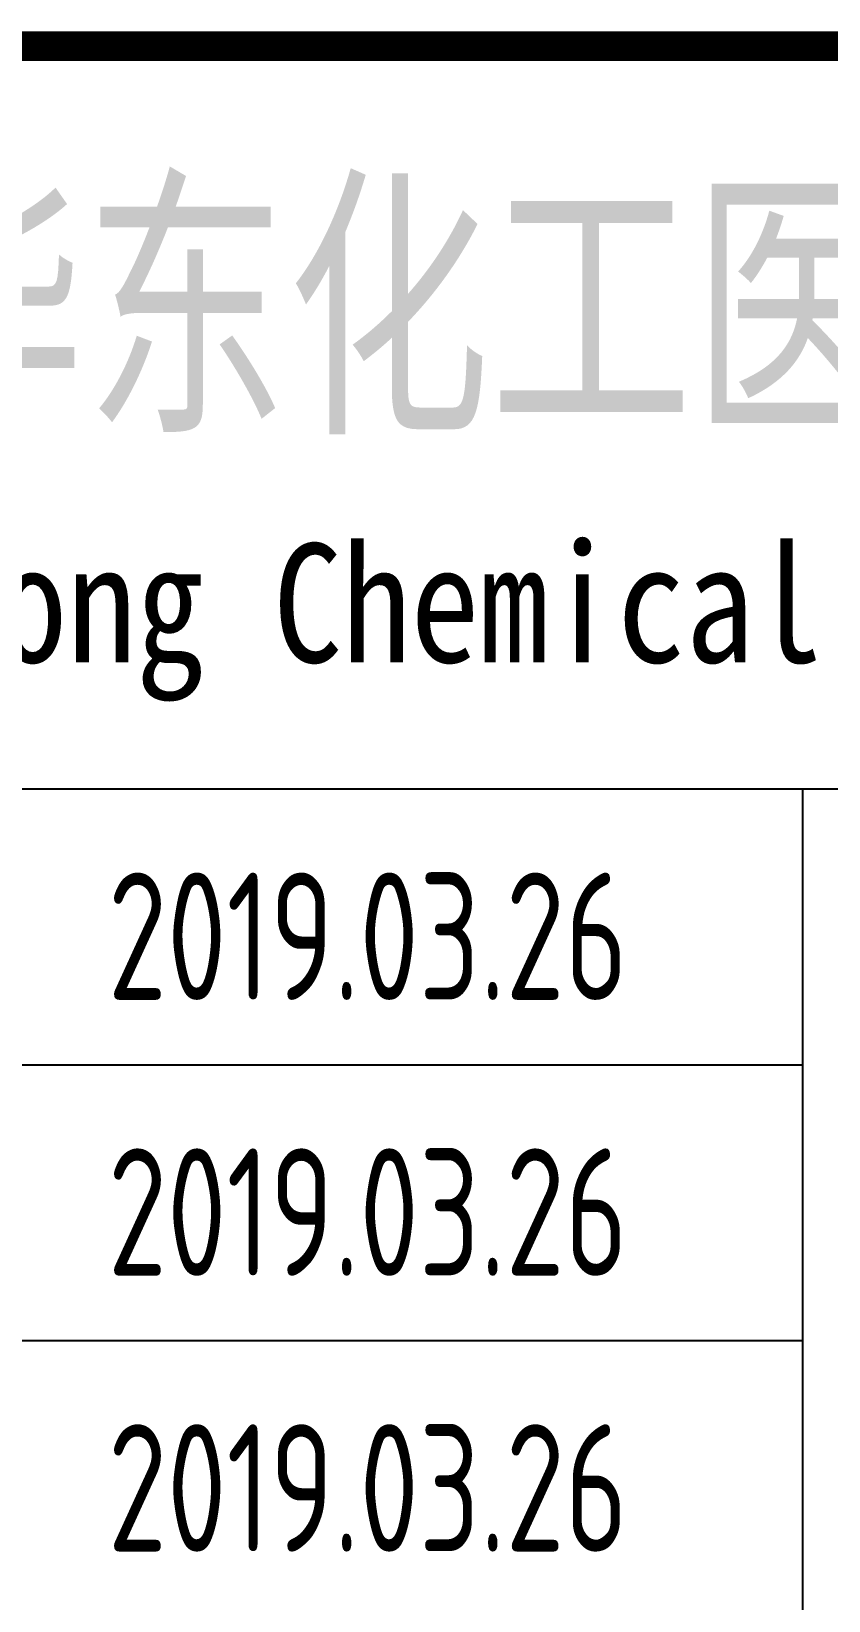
# Model space of a CAD drawing. Extents: x 5904849 to 6011887, y -826029 to -177002.
# Drawn here: x 5948932 to 5950810, y -630796 to -627098 of the extents above; entities that cross this region are included whole.
import ezdxf
from ezdxf.enums import TextEntityAlignment as Align

# ---------------------------------------------------------------- set-up
doc = ezdxf.new("R2010")
doc.units = 0
doc.header["$LTSCALE"] = 1000
doc.header["$MEASUREMENT"] = 0
doc.layers.get('0').update_dxf_attribs({"linetype": 'CONTINUOUS'})
doc.styles.add('AHD', font='sceie.shx', dxfattribs={"width": 0.7, "bigfont": 'sceic.shx'})
doc.styles.add('宋体', font='', dxfattribs={"width": 0.7})
doc.styles.get('宋体').set_extended_font_data('SimSun')

msp = doc.modelspace()

# ---------------------------------------------------------------- linework, layer by layer
for p, q in [((5945249.4, -628883), (5956249.4, -628883)), ((5950749.4, -632133), (5950749.4, -628883)), ((5950749.4, -632133), (5950749.4, -628883)), ((5945249.4, -629533), (5950749.4, -629533)), ((5945249.4, -630183), (5950749.4, -630183))]:
    msp.add_line(p, q)
at = {"const_width": 70}
msp.add_lwpolyline([(5963249.4, -627133), (5945249.4, -627133)], dxfattribs=at)

# ---------------------------------------------------------------- texts
for s, height, style, width, p in [('安徽华东化工医药工程有限责任公司', 500, '宋体', 0.7, (5951444.3, -627733)), ('Anhui Huadong Chemical & Medical Engineering Co.,Ltd', 280, '宋体', 0.85, (5951444.3, -628483)), ('2019.03.26', 300, 'AHD', 0.8, (5949724.2, -629229.7)), ('2019.03.26', 300, 'AHD', 0.8, (5949724.2, -629879.7)), ('2019.03.26', 300, 'AHD', 0.8, (5949724.2, -630529.7))]:
    msp.add_text(s, height=height, dxfattribs=dict(style=style, width=width)).set_placement(p, align=Align.MIDDLE)

doc.saveas('drawing.dxf')
